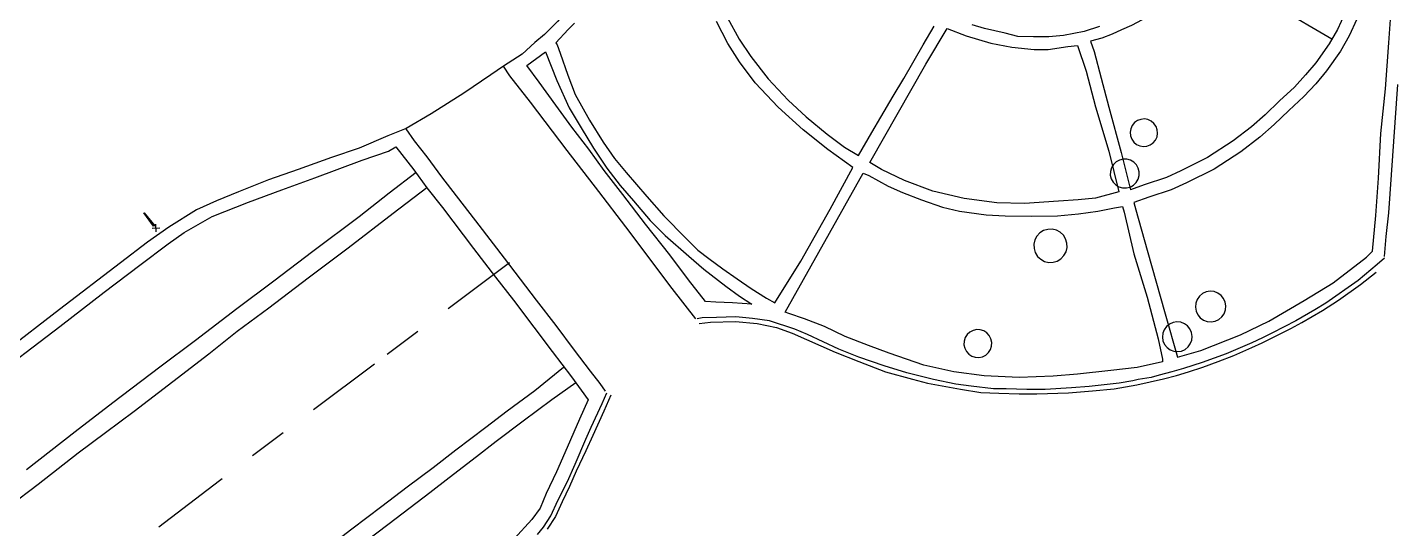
# Model space of a CAD drawing. Header units: metres. Extents: x 82206 to 82418, y 1498209 to 1498422.
# Drawn here: x 82258.8 to 82294.71, y 1498366.5 to 1498379.63 of the extents above; entities that cross this region are included whole.
import ezdxf

# ---------------------------------------------------------------- set-up
doc = ezdxf.new("R2010")
doc.units = ezdxf.units.M
doc.linetypes.add('ter_20.000000_-10.000000_10.000000_-10.000000', pattern=[5, 2, -1, 1, -1])
doc.layers.add('Diverse', color=7, linetype='Continuous')

msp = doc.modelspace()

# ---------------------------------------------------------------- linework, layer by layer
at = {"layer": 'Diverse', "color": 3, "true_color": 0x00f000, "flags": 128}
for points, elevation in [([(82288.419, 1498376.858), (82288.41, 1498376.952), (82288.378, 1498377.04), (82288.323, 1498377.117), (82288.251, 1498377.177), (82288.165, 1498377.217), (82288.072, 1498377.233), (82287.978, 1498377.224), (82287.889, 1498377.191), (82287.812, 1498377.137), (82287.752, 1498377.064), (82287.713, 1498376.978), (82287.697, 1498376.885), (82287.705, 1498376.792), (82287.738, 1498376.703), (82287.793, 1498376.626), (82287.865, 1498376.566), (82287.951, 1498376.526), (82288.044, 1498376.51), (82288.138, 1498376.519), (82288.226, 1498376.552), (82288.303, 1498376.606), (82288.364, 1498376.679), (82288.403, 1498376.765), (82288.419, 1498376.858)], 3.684), ([(82287.933, 1498375.748), (82287.934, 1498375.848), (82287.91, 1498375.944), (82287.862, 1498376.031), (82287.793, 1498376.102), (82287.707, 1498376.153), (82287.612, 1498376.18), (82287.513, 1498376.182), (82287.416, 1498376.158), (82287.33, 1498376.11), (82287.258, 1498376.04), (82287.207, 1498375.955), (82287.18, 1498375.86), (82287.178, 1498375.76), (82287.203, 1498375.664), (82287.251, 1498375.577), (82287.32, 1498375.506), (82287.405, 1498375.455), (82287.501, 1498375.428), (82287.6, 1498375.426), (82287.696, 1498375.45), (82287.783, 1498375.499), (82287.854, 1498375.568), (82287.905, 1498375.653), (82287.933, 1498375.748)], 3.636), ([(82286.041, 1498373.979), (82286.008, 1498374.088), (82285.948, 1498374.185), (82285.865, 1498374.263), (82285.765, 1498374.317), (82285.654, 1498374.344), (82285.54, 1498374.34), (82285.431, 1498374.307), (82285.334, 1498374.248), (82285.256, 1498374.165), (82285.202, 1498374.064), (82285.176, 1498373.953), (82285.179, 1498373.839), (82285.212, 1498373.73), (82285.272, 1498373.633), (82285.355, 1498373.555), (82285.455, 1498373.501), (82285.566, 1498373.475), (82285.68, 1498373.478), (82285.789, 1498373.511), (82285.886, 1498373.571), (82285.964, 1498373.654), (82286.018, 1498373.754), (82286.044, 1498373.865), (82286.041, 1498373.979)], 3.557), ([(82290.208, 1498372.332), (82290.191, 1498372.435), (82290.147, 1498372.531), (82290.08, 1498372.611), (82289.995, 1498372.672), (82289.897, 1498372.708), (82289.792, 1498372.718), (82289.689, 1498372.7), (82289.594, 1498372.657), (82289.513, 1498372.59), (82289.453, 1498372.504), (82289.416, 1498372.406), (82289.407, 1498372.302), (82289.424, 1498372.199), (82289.468, 1498372.103), (82289.535, 1498372.023), (82289.62, 1498371.962), (82289.718, 1498371.926), (82289.823, 1498371.916), (82289.926, 1498371.934), (82290.021, 1498371.977), (82290.102, 1498372.044), (82290.162, 1498372.13), (82290.199, 1498372.228), (82290.208, 1498372.332)], 3.634), ([(82289.322, 1498371.536), (82289.306, 1498371.637), (82289.264, 1498371.73), (82289.2, 1498371.809), (82289.118, 1498371.868), (82289.023, 1498371.905), (82288.921, 1498371.915), (82288.821, 1498371.899), (82288.728, 1498371.858), (82288.649, 1498371.794), (82288.589, 1498371.711), (82288.553, 1498371.616), (82288.542, 1498371.515), (82288.558, 1498371.415), (82288.6, 1498371.322), (82288.664, 1498371.243), (82288.746, 1498371.183), (82288.841, 1498371.147), (82288.943, 1498371.136), (82289.043, 1498371.152), (82289.136, 1498371.194), (82289.215, 1498371.258), (82289.275, 1498371.34), (82289.311, 1498371.435), (82289.322, 1498371.536)], 3.597), ([(82284.072, 1498371.377), (82284.052, 1498371.47), (82284.008, 1498371.555), (82283.944, 1498371.626), (82283.863, 1498371.678), (82283.772, 1498371.707), (82283.677, 1498371.712), (82283.583, 1498371.692), (82283.498, 1498371.648), (82283.427, 1498371.584), (82283.376, 1498371.504), (82283.346, 1498371.413), (82283.342, 1498371.317), (82283.362, 1498371.224), (82283.406, 1498371.139), (82283.47, 1498371.068), (82283.55, 1498371.016), (82283.641, 1498370.987), (82283.737, 1498370.982), (82283.83, 1498371.002), (82283.915, 1498371.046), (82283.986, 1498371.11), (82284.038, 1498371.19), (82284.067, 1498371.281), (82284.072, 1498371.377)], 3.415)]:
    msp.add_lwpolyline(points, dxfattribs=dict(at, elevation=elevation))
at = {"layer": 'Diverse', "color": 132, "true_color": 0x33cccc, "elevation": 3.119, "flags": 128}
for points in [[(82262.075, 1498374.374), (82262.275, 1498374.382)], [(82262.075, 1498374.374), (82262.275, 1498374.382)], [(82262.179, 1498374.278), (82262.171, 1498374.478)], [(82262.179, 1498374.278), (82262.171, 1498374.478)]]:
    msp.add_lwpolyline(points, dxfattribs=at)
at = {"layer": 'Diverse', "color": 253, "true_color": 0x999999}
for points in [[(82279.458, 1498397.894, 3.985), (82278.912, 1498396.188, 3.913), (82278.595, 1498395.234, 3.888), (82278.272, 1498394.232, 3.848), (82277.865, 1498393.062, 3.823), (82277.516, 1498392.005, 3.786), (82277.229, 1498391.183, 3.772), (82276.851, 1498390.059, 3.743), (82276.582, 1498389.237, 3.709), (82276.206, 1498388.178, 3.684), (82275.713, 1498386.747, 3.646), (82274.829, 1498384.148, 3.51), (82274.534, 1498383.276, 3.487), (82274.345, 1498382.727, 3.461), (82274.081, 1498382.065, 3.449), (82273.946, 1498381.835, 3.446), (82273.665, 1498381.249, 3.42), (82273.315, 1498380.586, 3.391), (82273.021, 1498380.17, 3.373), (82272.689, 1498379.79, 3.362), (82272.354, 1498379.452, 3.337), (82272.103, 1498379.242, 3.317), (82271.763, 1498378.936, 3.3), (82271.282, 1498378.614, 3.264)], [(82271.282, 1498378.614, 3.264), (82270.95, 1498378.392, 3.257), (82270.242, 1498377.913, 3.248), (82269.382, 1498377.367, 3.231), (82268.731, 1498376.988, 3.221), (82268.245, 1498376.794, 3.202), (82267.5, 1498376.469, 3.183), (82266.768, 1498376.223, 3.167), (82265.897, 1498375.912, 3.143), (82265.124, 1498375.641, 3.128), (82264.332, 1498375.32, 3.095), (82263.761, 1498375.087, 3.106), (82263.231, 1498374.856, 3.106), (82262.507, 1498374.399, 3.1), (82261.948, 1498374.001, 3.104), (82261.246, 1498373.465, 3.103), (82259.648, 1498372.237, 3.095), (82258.22, 1498371.14, 3.088)], [(82294.36, 1498373.582, 3.868), (82294.173, 1498373.423, 3.86), (82294.001, 1498373.282, 3.855), (82293.677, 1498373.002, 3.829), (82292.823, 1498372.404, 3.78), (82292.535, 1498372.234, 3.761), (82292.041, 1498371.944, 3.729), (82291.425, 1498371.626, 3.696), (82291.17, 1498371.501, 3.679), (82290.886, 1498371.367, 3.665), (82290.217, 1498371.077, 3.64), (82289.584, 1498370.849, 3.633), (82289.096, 1498370.694, 3.607), (82288.788, 1498370.609, 3.602), (82288.456, 1498370.517, 3.602), (82288.251, 1498370.459, 3.592), (82287.909, 1498370.404, 3.586), (82287.772, 1498370.373, 3.584), (82287.407, 1498370.307, 3.572), (82286.624, 1498370.221, 3.562), (82286.16, 1498370.184, 3.553), (82285.469, 1498370.145, 3.535), (82284.988, 1498370.145, 3.517), (82284.45, 1498370.163, 3.505), (82284.117, 1498370.158, 3.497), (82283.53, 1498370.234, 3.494), (82283.128, 1498370.287, 3.495), (82282.547, 1498370.403, 3.482), (82281.844, 1498370.579, 3.476), (82281.253, 1498370.759, 3.474), (82280.586, 1498370.987, 3.475), (82280.065, 1498371.204, 3.483), (82279.241, 1498371.581, 3.455), (82278.916, 1498371.725, 3.477), (82278.251, 1498371.939, 3.458), (82277.803, 1498372.003, 3.444), (82277.362, 1498372.051, 3.42), (82276.863, 1498372.033, 3.413), (82276.484, 1498372.018, 3.379), (82276.354, 1498371.998, 3.349)], [(82276.403, 1498371.869, 3.374), (82276.703, 1498371.911, 3.385), (82277.361, 1498371.927, 3.417), (82277.926, 1498371.869, 3.442), (82278.43, 1498371.767, 3.461), (82278.842, 1498371.617, 3.47), (82279.969, 1498371.122, 3.475), (82280.585, 1498370.877, 3.471), (82281.287, 1498370.606, 3.479), (82281.991, 1498370.417, 3.479), (82282.385, 1498370.308, 3.477), (82283.256, 1498370.155, 3.495), (82283.788, 1498370.068, 3.5), (82284.261, 1498370.043, 3.502), (82284.786, 1498370.03, 3.511), (82285.257, 1498370.027, 3.525), (82286.079, 1498370.055, 3.543), (82286.708, 1498370.111, 3.561), (82287.282, 1498370.159, 3.566), (82287.87, 1498370.262, 3.586), (82288.575, 1498370.42, 3.607), (82288.913, 1498370.513, 3.608), (82289.224, 1498370.602, 3.613), (82289.606, 1498370.73, 3.628), (82290.006, 1498370.881, 3.632), (82290.419, 1498371.035, 3.654), (82290.885, 1498371.242, 3.663), (82291.157, 1498371.363, 3.671), (82291.456, 1498371.514, 3.691), (82291.908, 1498371.74, 3.715), (82292.199, 1498371.902, 3.736), (82292.739, 1498372.218, 3.767), (82293.156, 1498372.486, 3.8), (82293.734, 1498372.895, 3.832), (82294.141, 1498373.218, 3.848)], [(82272.171, 1498366.344, 3.174), (82272.327, 1498366.538, 3.17), (82272.515, 1498366.829, 3.182), (82272.705, 1498367.237, 3.192), (82272.957, 1498367.735, 3.196), (82273.157, 1498368.182, 3.216), (82273.437, 1498368.838, 3.238), (82273.576, 1498369.156, 3.259), (82273.861, 1498369.778, 3.268), (82273.985, 1498370.06, 3.267)], [(82274.091, 1498369.997, 3.262), (82273.907, 1498369.574, 3.262), (82273.617, 1498368.933, 3.242), (82273.436, 1498368.533, 3.238), (82273.186, 1498368.002, 3.213), (82273.004, 1498367.598, 3.19), (82272.816, 1498367.197, 3.186), (82272.639, 1498366.812, 3.172), (82272.425, 1498366.486, 3.169)]]:
    msp.add_polyline3d(points, dxfattribs=at)
at = {"layer": 'Diverse', "color": 9, "true_color": 0xc0c0c0}
for points in [[(82292.982, 1498379.328, 3.919), (82290.171, 1498380.979, 3.85), (82289.915, 1498381.127, 3.847), (82289.505, 1498381.364, 3.845), (82289.329, 1498381.119, 3.818), (82289.118, 1498380.836, 3.805), (82288.9, 1498380.584, 3.803), (82288.62, 1498380.314, 3.78), (82288.345, 1498380.073, 3.773), (82288.017, 1498379.835, 3.75), (82287.73, 1498379.687, 3.733), (82287.475, 1498379.571, 3.724), (82287.223, 1498379.454, 3.712), (82286.957, 1498379.35, 3.7), (82286.66, 1498379.276, 3.7), (82286.753, 1498379.002, 3.692), (82286.942, 1498378.303, 3.707), (82287.142, 1498377.54, 3.672), (82287.465, 1498376.356, 3.652), (82287.706, 1498375.373, 3.643)], [(82273.137, 1498379.742, 3.292), (82272.973, 1498379.577, 3.285), (82272.646, 1498379.231, 3.288), (82272.683, 1498379.18, 3.293), (82272.763, 1498378.957, 3.3), (82272.961, 1498378.38, 3.314), (82273.156, 1498377.877, 3.308), (82273.532, 1498377.205, 3.315), (82273.891, 1498376.627, 3.311), (82274.19, 1498376.202, 3.321), (82274.496, 1498375.835, 3.316), (82275.032, 1498375.198, 3.339), (82275.48, 1498374.694, 3.343), (82276.055, 1498374.108, 3.359), (82276.374, 1498373.792, 3.358), (82276.662, 1498373.575, 3.362), (82277.024, 1498373.302, 3.359), (82277.397, 1498373.047, 3.358), (82277.772, 1498372.789, 3.356), (82278.166, 1498372.54, 3.359), (82278.392, 1498372.414, 3.357), (82279.067, 1498373.507, 3.4), (82279.842, 1498374.872, 3.441), (82280.432, 1498375.964, 3.462), (82279.773, 1498376.433, 3.451), (82279.133, 1498376.95, 3.457), (82278.473, 1498377.543, 3.441), (82277.87, 1498378.183, 3.432), (82277.46, 1498378.729, 3.422), (82277.155, 1498379.208, 3.397), (82276.859, 1498379.785, 3.366)], [(82277.151, 1498379.882, 3.38), (82277.451, 1498379.325, 3.408), (82277.758, 1498378.869, 3.433), (82278.209, 1498378.282, 3.443), (82278.733, 1498377.729, 3.45), (82279.209, 1498377.293, 3.457), (82279.757, 1498376.834, 3.465), (82280.211, 1498376.491, 3.478), (82280.576, 1498376.272, 3.47)], [(82293.323, 1498379.994, 3.957), (82293.128, 1498379.579, 3.937), (82292.912, 1498379.199, 3.938), (82292.562, 1498378.708, 3.901), (82292.296, 1498378.387, 3.882), (82292.005, 1498378.07, 3.861), (82291.615, 1498377.709, 3.835), (82291.235, 1498377.343, 3.818), (82290.876, 1498377.029, 3.798), (82290.399, 1498376.662, 3.763), (82289.727, 1498376.225, 3.732), (82289.026, 1498375.874, 3.701), (82288.649, 1498375.702, 3.694), (82288.068, 1498375.511, 3.672), (82287.706, 1498375.373, 3.643)], [(82293.641, 1498379.849, 3.958), (82293.438, 1498379.416, 3.938), (82293.206, 1498379.008, 3.939), (82292.84, 1498378.494, 3.902), (82292.56, 1498378.156, 3.883), (82292.253, 1498377.823, 3.862), (82291.856, 1498377.455, 3.836), (82291.472, 1498377.085, 3.819), (82291.098, 1498376.758, 3.799), (82290.601, 1498376.375, 3.764), (82289.901, 1498375.921, 3.733), (82289.176, 1498375.557, 3.702), (82288.776, 1498375.375, 3.695), (82288.188, 1498375.182, 3.673), (82287.799, 1498375.044, 3.633), (82287.846, 1498374.856, 3.632), (82288.14, 1498373.793, 3.622), (82288.612, 1498372.126, 3.593), (82288.942, 1498370.989, 3.57), (82289.552, 1498371.161, 3.625), (82290.59, 1498371.58, 3.65), (82291.332, 1498371.935, 3.689), (82292.257, 1498372.476, 3.739), (82293.015, 1498372.938, 3.777), (82293.894, 1498373.611, 3.818), (82294.045, 1498373.77, 3.833), (82294.136, 1498374.707, 3.851), (82294.204, 1498375.684, 3.887), (82294.271, 1498376.856, 3.909), (82294.385, 1498378.027, 3.95), (82294.48, 1498379.229, 3.977), (82294.54, 1498380.087, 3.994)], [(82280.576, 1498376.272, 3.47), (82280.932, 1498376.875, 3.496), (82281.169, 1498377.284, 3.513), (82281.491, 1498377.835, 3.518), (82281.768, 1498378.295, 3.534), (82282.271, 1498379.177, 3.568), (82282.561, 1498379.664, 3.576)], [(82280.877, 1498376.097, 3.472), (82282.344, 1498378.671, 3.559), (82282.907, 1498379.602, 3.584), (82283.403, 1498379.415, 3.602), (82284.047, 1498379.218, 3.619), (82284.6, 1498379.112, 3.632), (82285.184, 1498379.053, 3.651), (82285.554, 1498379.058, 3.659), (82286.069, 1498379.13, 3.673), (82286.321, 1498379.157, 3.677), (82286.545, 1498378.489, 3.675), (82286.788, 1498377.551, 3.659), (82287.136, 1498376.387, 3.655), (82287.401, 1498375.325, 3.624), (82286.794, 1498375.156, 3.592), (82286.337, 1498375.111, 3.575), (82285.82, 1498375.077, 3.575), (82284.933, 1498375.017, 3.537), (82284.202, 1498375.034, 3.57), (82283.348, 1498375.15, 3.495), (82282.524, 1498375.342, 3.492), (82281.785, 1498375.617, 3.481), (82281.183, 1498375.908, 3.477), (82280.877, 1498376.097, 3.472)], [(82286.896, 1498379.654, 3.709), (82286.495, 1498379.524, 3.692), (82285.952, 1498379.423, 3.665), (82285.565, 1498379.389, 3.661), (82285.165, 1498379.385, 3.653), (82284.756, 1498379.395, 3.635), (82284.419, 1498379.481, 3.622), (82283.883, 1498379.603, 3.608), (82283.559, 1498379.698, 3.607)], [(82272.382, 1498378.996, 3.285), (82272.677, 1498378.246, 3.288), (82273.003, 1498377.527, 3.3), (82273.311, 1498377.002, 3.302), (82273.634, 1498376.469, 3.302), (82273.983, 1498375.948, 3.308), (82274.333, 1498375.492, 3.298), (82274.687, 1498375.09, 3.325), (82275.12, 1498374.57, 3.322), (82275.512, 1498374.182, 3.343), (82276.135, 1498373.641, 3.36), (82276.531, 1498373.293, 3.36), (82277.1, 1498372.852, 3.352), (82277.463, 1498372.585, 3.349), (82277.789, 1498372.377, 3.356), (82277.282, 1498372.411, 3.352), (82276.838, 1498372.43, 3.347), (82276.572, 1498372.446, 3.343), (82276.126, 1498373.021, 3.339), (82275.639, 1498373.672, 3.34), (82274.996, 1498374.476, 3.323), (82274.401, 1498375.253, 3.313), (82273.916, 1498375.881, 3.297), (82273.51, 1498376.44, 3.291), (82273.067, 1498377.02, 3.301), (82272.648, 1498377.597, 3.286), (82272.216, 1498378.196, 3.257), (82271.89, 1498378.639, 3.279), (82272.382, 1498378.996, 3.285)], [(82294.706, 1498378.134, 3.969), (82294.467, 1498374.773, 3.886), (82294.4, 1498374.15, 3.869), (82294.357, 1498373.626, 3.848)], [(82257.699, 1498370.309, 2.914), (82259.653, 1498371.79, 2.926), (82260.815, 1498372.698, 2.931), (82261.75, 1498373.4, 2.942), (82262.49, 1498373.957, 2.947), (82262.911, 1498374.262, 2.956), (82263.641, 1498374.681, 2.984), (82264.597, 1498375.05, 3.026), (82265.467, 1498375.38, 3.063), (82266.331, 1498375.689, 3.083), (82267.577, 1498376.15, 3.164), (82268.264, 1498376.393, 3.196), (82268.456, 1498376.505, 3.206)], [(82268.456, 1498376.505, 3.206), (82268.928, 1498375.902, 3.232), (82269.273, 1498375.426, 3.222), (82269.684, 1498374.911, 3.211), (82270.494, 1498373.839, 3.22), (82271.066, 1498373.091, 3.224), (82271.537, 1498372.488, 3.232), (82272.077, 1498371.777, 3.234), (82272.551, 1498371.139, 3.237), (82273.062, 1498370.476, 3.245), (82273.5, 1498369.876, 3.228), (82273.269, 1498369.362, 3.221), (82272.889, 1498368.483, 3.176), (82272.664, 1498367.989, 3.149), (82272.4, 1498367.413, 3.126), (82272.237, 1498367.037, 3.121), (82272.022, 1498366.734, 3.106), (82271.557, 1498366.231, 3.082)], [(82268.987, 1498375.827, 3.228), (82268.285, 1498375.291, 3.189), (82267.492, 1498374.673, 3.144), (82266.281, 1498373.757, 3.072), (82265.258, 1498372.985, 3.004), (82264.287, 1498372.257, 2.961), (82263.206, 1498371.424, 2.92), (82262.276, 1498370.729, 2.891), (82261.038, 1498369.792, 2.873), (82260.054, 1498369.033, 2.835), (82258.781, 1498368.041, 2.853)], [(82278.657, 1498372.173, 3.362), (82280.704, 1498375.809, 3.469)], [(82280.704, 1498375.809, 3.469), (82280.855, 1498375.748, 3.464), (82281.358, 1498375.474, 3.478), (82281.737, 1498375.309, 3.484), (82282.232, 1498375.112, 3.482), (82282.779, 1498374.926, 3.495), (82283.227, 1498374.819, 3.494), (82283.922, 1498374.721, 3.508), (82284.419, 1498374.695, 3.516), (82285.115, 1498374.685, 3.537), (82285.797, 1498374.698, 3.561), (82286.342, 1498374.748, 3.594), (82286.854, 1498374.813, 3.602), (82287.285, 1498374.906, 3.611), (82287.5, 1498374.939, 3.621), (82287.541, 1498374.792, 3.625), (82287.799, 1498373.695, 3.612), (82288.143, 1498372.562, 3.597), (82288.433, 1498371.475, 3.577), (82288.549, 1498370.941, 3.573), (82288.549, 1498370.871, 3.575), (82287.879, 1498370.72, 3.55), (82287.193, 1498370.638, 3.513), (82286.319, 1498370.548, 3.478), (82285.681, 1498370.493, 3.457), (82284.793, 1498370.457, 3.433), (82283.875, 1498370.499, 3.406), (82283.078, 1498370.607, 3.388), (82282.288, 1498370.783, 3.357), (82281.384, 1498371.096, 3.362), (82280.838, 1498371.299, 3.397), (82280.23, 1498371.534, 3.378), (82279.689, 1498371.794, 3.357), (82279.161, 1498371.998, 3.355), (82278.756, 1498372.137, 3.353), (82278.657, 1498372.173, 3.362)], [(82269.273, 1498375.426, 3.222), (82268.389, 1498374.756, 3.184), (82267.207, 1498373.85, 3.103), (82266.159, 1498373.058, 3.042), (82265.127, 1498372.278, 2.963), (82264.303, 1498371.661, 2.946), (82263.553, 1498371.068, 2.924), (82262.61, 1498370.347, 2.909), (82261.599, 1498369.57, 2.888), (82260.847, 1498369.008, 2.871), (82260.133, 1498368.478, 2.844), (82259.089, 1498367.657, 2.851), (82258.063, 1498366.881, 2.832)], [(82272.854, 1498370.718, 3.233), (82272.096, 1498370.104, 3.204), (82271.372, 1498369.575, 3.154), (82270.815, 1498369.148, 3.116), (82270.032, 1498368.552, 3.063), (82269.435, 1498368.091, 3.018), (82268.755, 1498367.587, 2.983), (82268.093, 1498367.075, 2.97), (82267.308, 1498366.482, 2.937), (82266.929, 1498366.198, 2.928), (82266.485, 1498365.837, 2.916), (82265.934, 1498365.427, 2.902), (82265.458, 1498365.053, 2.881), (82264.956, 1498364.667, 2.867), (82264.392, 1498364.257, 2.865), (82263.713, 1498363.737, 2.85), (82262.909, 1498363.116, 2.854), (82261.931, 1498362.365, 2.833), (82261.278, 1498361.859, 2.825), (82260.08, 1498360.959, 2.829), (82258.786, 1498359.967, 2.84)], [(82273.17, 1498370.318, 3.243), (82272.542, 1498369.875, 3.215), (82271.79, 1498369.31, 3.169), (82271.083, 1498368.778, 3.119), (82270.567, 1498368.376, 3.081), (82269.851, 1498367.832, 3.026), (82269.349, 1498367.436, 3), (82268.284, 1498366.625, 2.965), (82267.242, 1498365.834, 2.935), (82266.071, 1498364.911, 2.899), (82265.305, 1498364.35, 2.876), (82264.771, 1498363.926, 2.868), (82264.177, 1498363.48, 2.865), (82263.614, 1498363.052, 2.854), (82263.083, 1498362.647, 2.854), (82262.425, 1498362.138, 2.838), (82262.119, 1498361.918, 2.838), (82261.566, 1498361.496, 2.828), (82260.949, 1498361.041, 2.817), (82260.14, 1498360.409, 2.824), (82259.232, 1498359.731, 2.843), (82258.322, 1498359.022, 2.853)], [(82272.171, 1498366.344, 3.084), (82272.327, 1498366.538, 3.08), (82272.515, 1498366.829, 3.092), (82272.705, 1498367.237, 3.102), (82272.957, 1498367.735, 3.106), (82273.157, 1498368.182, 3.126), (82273.437, 1498368.838, 3.148), (82273.576, 1498369.156, 3.169), (82273.861, 1498369.778, 3.178), (82273.985, 1498370.06, 3.177)]]:
    msp.add_polyline3d(points, dxfattribs=at)
at = {"layer": 'Diverse', "color": 254, "true_color": 0xffcccc}
for points in [[(82276.317, 1498371.996, 3.336), (82275.702, 1498372.792, 3.317), (82274.481, 1498374.404, 3.298), (82273.775, 1498375.333, 3.3), (82272.949, 1498376.409, 3.28), (82271.988, 1498377.67, 3.267), (82271.441, 1498378.361, 3.26), (82271.282, 1498378.614, 3.264)], [(82273.955, 1498370.096, 3.25), (82273.807, 1498370.297, 3.25), (82273.56, 1498370.621, 3.25), (82273.139, 1498371.174, 3.25), (82272.656, 1498371.819, 3.25), (82272.145, 1498372.486, 3.247), (82271.307, 1498373.581, 3.226), (82270.638, 1498374.453, 3.216), (82269.666, 1498375.721, 3.218), (82269.274, 1498376.239, 3.219), (82268.95, 1498376.664, 3.222), (82268.727, 1498376.976, 3.221)]]:
    msp.add_polyline3d(points, dxfattribs=at)
at = {"layer": 'Diverse', "color": 132, "true_color": 0x33cccc}
msp.add_polyline3d([(82262.11, 1498374.423, 5.888), (82261.856, 1498374.771, 5.883), (82261.861, 1498374.775, 5.195), (82262.138, 1498374.433, 5.19), (82262.11, 1498374.423, 5.888)], dxfattribs=at)
msp.add_polyline3d([(82262.11, 1498374.423, 5.888), (82261.856, 1498374.771, 5.883), (82261.861, 1498374.775, 5.195), (82262.138, 1498374.433, 5.19), (82262.11, 1498374.423, 5.888)], dxfattribs=at)
at = {"layer": 'Diverse', "color": 7, "linetype": 'ter_20.000000_-10.000000_10.000000_-10.000000'}
msp.add_polyline3d([(82271.431, 1498373.46, 3.242), (82267.898, 1498370.81, 3.107), (82263.834, 1498367.752, 2.968), (82259.345, 1498364.302, 2.906), (82255.349, 1498361.187, 2.922), (82252.342, 1498358.918, 2.947), (82249.211, 1498356.538, 2.965), (82246.603, 1498354.595, 2.941), (82244.212, 1498352.828, 2.9), (82242.471, 1498351.536, 2.902), (82240.364, 1498349.901, 2.915), (82238.302, 1498348.321, 2.929), (82235.743, 1498346.267, 2.953), (82233.518, 1498344.598, 2.975), (82232.039, 1498343.437, 3.001), (82229.638, 1498341.651, 3.035), (82227.143, 1498340.302, 3.072), (82223.538, 1498338.53, 3.139), (82218.379, 1498335.847, 3.207), (82215.633, 1498334.449, 3.293), (82210.754, 1498331.887, 3.263), (82205.705, 1498329.67, 3.376)], dxfattribs=at)

doc.saveas('drawing.dxf')
